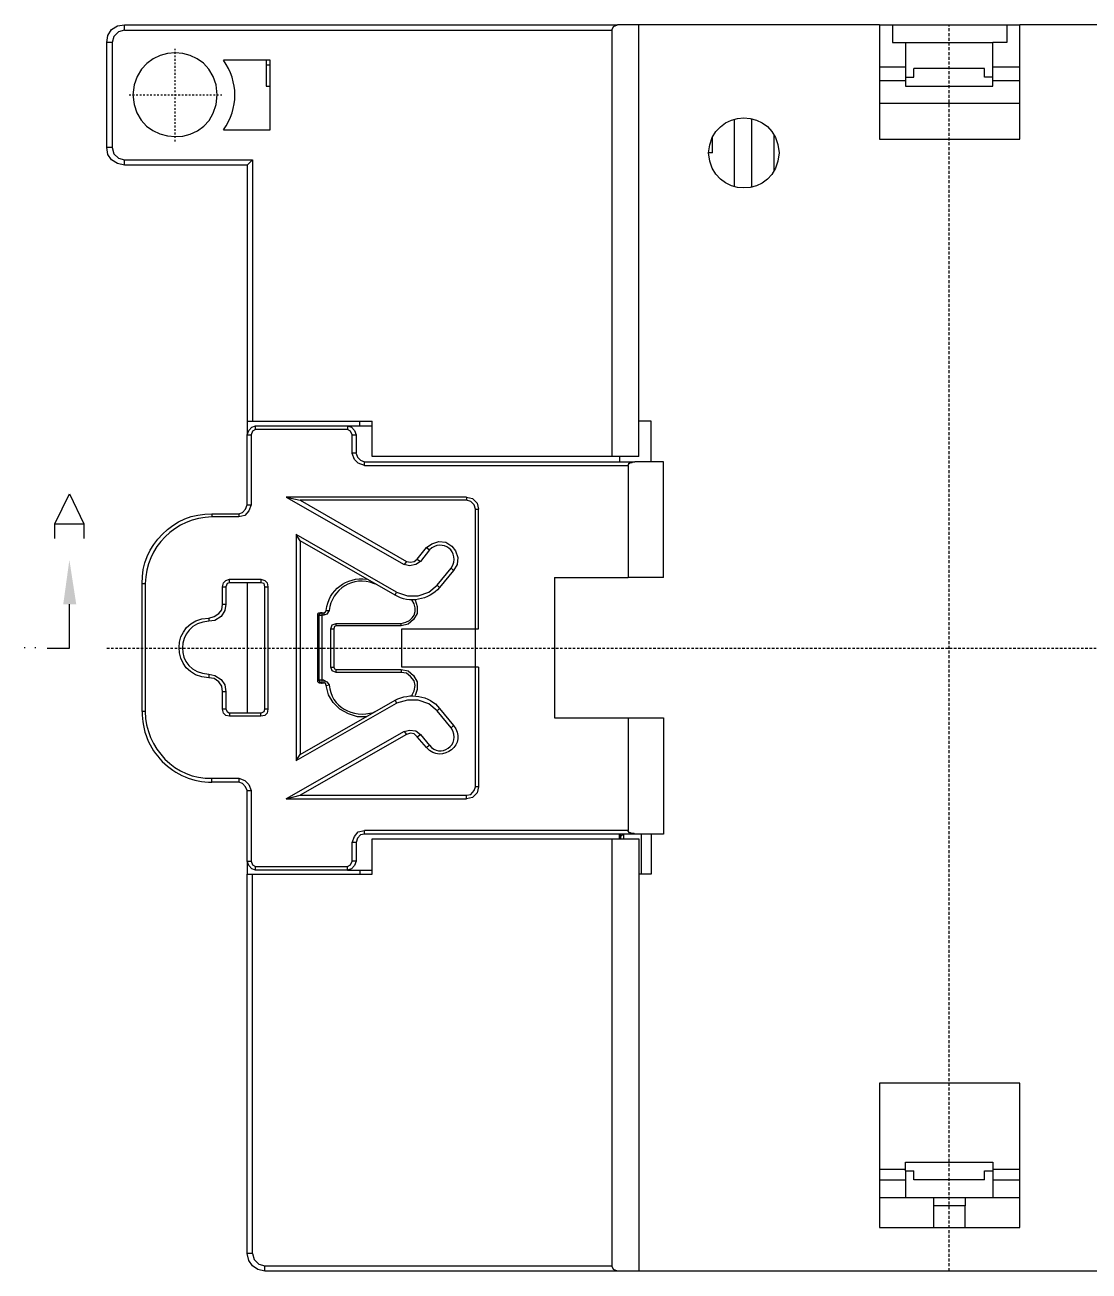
# Model space of a CAD drawing. Header units: millimetres. Extents: x 119 to 713, y -184 to 236.
# Drawn here: x 414 to 474.7, y 19.3 to 90.3 of the extents above; entities that cross this region are included whole.
import ezdxf

# ---------------------------------------------------------------- set-up
doc = ezdxf.new("R2010")
doc.units = ezdxf.units.MM
doc.linetypes.add('PDF_IMPORT', pattern=[1, 0.8, -0.2])
doc.layers.add('PDF_几何图形', color=7, linetype='Continuous', true_color=0x231f20)
doc.layers.add('PDF_实体填充', color=7, linetype='Continuous', true_color=0x231f20)

msp = doc.modelspace()

# ---------------------------------------------------------------- linework, layer by layer
at = {"layer": 'PDF_几何图形', "color": 7, "lineweight": -3}
for points in [[(418.712, 89.293), (418.756, 89.686), (418.974, 90.035), (419.323, 90.254), (419.716, 90.297)], [(419.716, 89.992), (419.716, 90.297)], [(419.716, 90.297), (447.796, 90.297)], [(447.491, 89.992), (447.578, 90.21), (447.796, 90.297)], [(449.019, 65.71), (449.019, 90.297), (447.796, 90.297)], [(462.732, 90.297), (449.019, 90.297)], [(462.732, 90.297), (462.732, 83.791), (470.724, 83.791), (470.724, 90.297)], [(462.732, 90.297), (463.474, 90.297)], [(463.474, 90.297), (463.474, 89.293), (464.217, 89.293)], [(463.474, 90.297), (469.981, 90.297)], [(469.981, 90.297), (469.981, 89.293), (469.195, 89.293)], [(469.981, 90.297), (470.724, 90.297)], [(484.523, 90.297), (470.724, 90.297)], [(419.716, 89.992), (419.367, 89.904), (419.105, 89.642), (419.018, 89.293)], [(419.716, 89.992), (447.491, 89.992), (447.491, 65.71)], [(419.018, 89.293), (418.712, 89.293)], [(418.712, 83.31), (418.712, 89.293)], [(419.018, 89.293), (419.018, 83.31)], [(464.217, 89.293), (469.195, 89.293)], [(464.217, 89.293), (464.217, 87.328)], [(469.195, 87.328), (469.195, 89.293)], [(428.014, 84.315), (428.014, 88.289), (425.35, 88.289)], [(427.795, 88.289), (427.795, 86.804), (428.014, 86.804)], [(427.795, 88.027), (428.014, 88.027)], [(464.217, 87.896), (462.732, 87.896)], [(468.715, 87.808), (464.697, 87.808)], [(464.697, 87.328), (464.697, 87.808)], [(469.195, 87.328), (468.715, 87.328), (468.715, 87.808)], [(470.724, 87.896), (469.195, 87.896)], [(464.217, 87.11), (462.732, 87.11)], [(464.217, 87.328), (464.697, 87.328)], [(464.217, 86.804), (469.195, 86.804), (469.195, 87.328)], [(464.217, 87.328), (464.217, 86.804)], [(470.724, 87.11), (469.195, 87.11)], [(462.732, 85.843), (470.724, 85.843)], [(454.478, 81.083), (454.478, 84.926)], [(455.439, 84.969), (455.439, 81.039)], [(425.35, 84.315), (428.014, 84.315)], [(453.212, 83.005), (453.212, 83.877)], [(456.705, 84.053), (456.705, 81.956)], [(419.018, 83.31), (418.712, 83.31)], [(419.716, 82.306), (419.323, 82.393), (418.974, 82.611), (418.756, 82.917), (418.712, 83.31)], [(419.018, 83.31), (419.105, 82.961), (419.367, 82.699), (419.716, 82.611)], [(427.009, 82.611), (427.009, 67.72)], [(453.212, 83.005), (452.993, 83.005)], [(426.704, 82.306), (426.704, 67.72), (427.009, 67.72)], [(426.704, 67.72), (426.704, 66.934)], [(427.009, 67.72), (433.823, 67.72)], [(433.124, 67.458), (433.124, 67.72)], [(447.491, 65.71), (433.823, 65.71), (433.823, 67.72)], [(449.718, 67.72), (449.019, 67.72)], [(449.718, 65.405), (449.718, 67.72)], [(426.704, 66.934), (426.791, 67.196), (426.966, 67.37), (427.184, 67.458)], [(426.704, 62.96), (426.704, 66.934), (426.922, 66.934)], [(427.184, 67.24), (427.009, 67.152), (426.922, 66.934)], [(426.922, 66.934), (426.922, 62.96)], [(427.184, 67.239), (427.184, 67.458), (432.424, 67.458), (432.424, 67.239)], [(432.424, 67.239), (427.184, 67.239)], [(432.424, 67.458), (433.823, 67.458)], [(432.424, 67.458), (432.643, 67.37), (432.817, 67.196), (432.905, 66.934)], [(432.686, 66.934), (432.599, 67.152), (432.424, 67.24)], [(432.686, 65.886), (432.686, 66.934)], [(432.686, 66.934), (432.905, 66.934), (432.905, 65.886), (432.686, 65.886)], [(433.385, 65.187), (433.037, 65.318), (432.817, 65.536), (432.686, 65.885)], [(432.905, 65.885), (432.992, 65.667), (433.167, 65.492), (433.385, 65.405)], [(433.385, 65.187), (433.385, 65.405), (448.801, 65.405)], [(449.019, 65.71), (447.491, 65.71)], [(447.928, 65.71), (447.928, 65.405)], [(448.408, 65.186), (448.408, 65.231), (448.451, 65.274), (448.451, 65.317), (448.495, 65.317), (448.539, 65.362), (448.627, 65.362), (448.67, 65.405), (448.801, 65.405)], [(450.417, 58.811), (450.417, 65.405), (448.801, 65.405)], [(433.385, 65.187), (448.409, 65.187), (448.409, 58.811)], [(415.742, 61.038), (415.742, 61.868), (416.572, 63.571), (417.402, 61.868), (417.402, 61.038)], [(439.193, 63.396), (428.931, 63.396), (435.656, 59.553)], [(428.931, 63.396), (429.717, 63.222), (435.787, 59.728)], [(439.193, 63.396), (439.193, 63.222), (429.717, 63.222)], [(439.193, 63.396), (439.543, 63.309), (439.805, 63.047), (439.892, 62.697)], [(439.717, 62.697), (439.63, 62.96), (439.455, 63.134), (439.193, 63.222)], [(426.922, 62.96), (426.791, 62.61), (426.573, 62.348), (426.223, 62.261)], [(426.223, 62.435), (426.442, 62.523), (426.616, 62.697), (426.704, 62.96)], [(426.704, 62.96), (426.922, 62.96)], [(439.717, 55.884), (439.892, 55.884), (439.892, 62.698)], [(439.717, 55.884), (439.717, 62.698), (439.892, 62.698)], [(415.742, 61.868), (417.402, 61.868)], [(424.696, 62.435), (424.696, 62.261)], [(424.696, 62.435), (426.223, 62.435)], [(426.223, 62.261), (424.696, 62.261)], [(426.223, 62.435), (426.223, 62.261)], [(435.219, 57.981), (429.499, 61.256), (429.499, 48.374), (435.219, 51.649)], [(435.132, 57.807), (429.717, 60.907), (429.499, 61.256)], [(429.717, 60.907), (429.717, 48.723)], [(436.399, 59.858), (436.923, 60.514), (437.098, 60.383)], [(437.098, 60.383), (436.573, 59.728)], [(436.922, 60.514), (437.228, 60.732), (437.621, 60.864), (438.014, 60.82), (438.364, 60.601), (438.583, 60.339), (438.713, 59.946), (438.669, 59.553), (438.451, 59.204)], [(435.787, 59.728), (435.656, 59.553)], [(436.573, 59.728), (436.311, 59.553), (435.962, 59.466), (435.656, 59.553)], [(435.787, 59.728), (436.006, 59.684), (436.224, 59.728), (436.399, 59.859)], [(436.399, 59.858), (436.573, 59.728)], [(437.534, 58.374), (438.32, 59.335)], [(438.32, 59.335), (438.451, 59.204), (437.665, 58.243), (437.534, 58.374)], [(425.306, 58.287), (425.35, 58.505), (425.482, 58.636), (425.699, 58.723)], [(425.306, 57.282), (425.306, 58.287)], [(425.306, 58.287), (425.482, 58.287), (425.482, 57.282)], [(425.699, 58.505), (425.568, 58.461), (425.482, 58.287)], [(426.704, 58.505), (426.704, 51.081)], [(427.49, 58.723), (427.708, 58.636), (427.839, 58.506), (427.883, 58.287)], [(427.708, 58.287), (427.665, 58.461), (427.49, 58.506)], [(444.216, 58.811), (444.216, 50.819), (448.409, 50.819), (448.409, 44.4), (433.385, 44.4)], [(433.909, 58.505), (433.909, 58.462)], [(434.084, 58.418), (433.909, 58.462)], [(435.219, 57.981), (435.831, 57.762), (436.442, 57.762), (437.054, 57.981), (437.534, 58.374)], [(444.216, 58.811), (448.409, 58.811)], [(450.417, 58.811), (448.409, 58.811)], [(435.132, 57.807), (435.219, 57.981)], [(436.267, 57.544), (436.399, 57.151), (436.399, 56.758), (436.18, 56.409), (435.874, 56.147), (435.481, 56.06)], [(416.572, 54.793), (416.572, 57.282)], [(424.52, 56.497), (424.826, 56.584), (425.088, 56.758), (425.262, 56.977), (425.306, 57.282)], [(425.482, 57.282), (425.437, 56.933), (425.219, 56.584), (424.869, 56.365), (424.52, 56.322)], [(425.306, 57.282), (425.482, 57.282)], [(431.071, 56.802), (431.158, 56.846), (431.202, 56.933)], [(431.376, 56.933), (431.246, 56.715), (431.071, 56.671)], [(431.202, 56.933), (431.376, 56.933)], [(424.52, 56.496), (424.52, 56.322)], [(430.721, 56.671), (430.721, 56.758), (430.766, 56.758), (430.766, 56.802), (430.853, 56.802)], [(430.721, 52.959), (430.721, 56.671), (430.809, 56.671)], [(430.983, 56.802), (430.896, 56.802), (430.853, 56.758), (430.853, 56.715), (430.809, 56.715), (430.809, 56.671)], [(430.809, 56.671), (430.983, 56.671)], [(430.809, 52.959), (430.809, 56.671)], [(430.852, 56.802), (430.983, 56.802)], [(431.071, 52.959), (430.983, 52.959), (430.983, 56.671)], [(431.464, 55.885), (431.551, 56.104), (431.769, 56.191)], [(435.481, 56.06), (431.769, 56.06), (431.769, 56.19), (435.481, 56.19)], [(435.481, 56.06), (435.481, 56.19)], [(431.464, 53.701), (431.464, 55.884)], [(431.464, 55.884), (431.639, 55.884), (431.639, 53.701)], [(431.769, 56.06), (431.682, 56.016), (431.639, 55.885)], [(435.525, 53.701), (435.525, 55.884), (439.717, 55.884)], [(439.892, 53.701), (439.717, 53.701), (439.717, 55.884)], [(414.039, 54.793), (414.039, 54.837)], [(414.651, 54.793), (414.651, 54.837)], [(415.306, 54.793), (416.572, 54.793)], [(424.52, 53.308), (424.52, 53.09)], [(424.52, 53.308), (424.869, 53.222), (425.219, 53.003), (425.437, 52.697), (425.482, 52.304)], [(431.464, 53.701), (431.639, 53.701)], [(431.769, 53.396), (431.551, 53.483), (431.464, 53.701)], [(431.639, 53.701), (431.682, 53.614), (431.769, 53.57)], [(435.481, 53.396), (431.769, 53.396), (431.769, 53.571), (435.481, 53.571)], [(435.481, 53.571), (435.481, 53.396)], [(435.481, 53.57), (435.874, 53.483), (436.18, 53.222), (436.399, 52.872), (436.399, 52.435), (436.267, 52.086)], [(436.093, 52.086), (436.224, 52.348), (436.267, 52.653), (436.224, 52.915), (436.006, 53.177), (435.787, 53.352), (435.481, 53.396)], [(439.717, 53.701), (435.525, 53.701)], [(439.717, 46.889), (439.717, 53.701)], [(439.892, 53.701), (439.892, 46.889)], [(425.306, 52.304), (425.262, 52.61), (425.088, 52.872), (424.826, 53.046), (424.52, 53.09)], [(430.721, 52.959), (430.809, 52.959)], [(430.853, 52.784), (430.809, 52.784), (430.809, 52.828), (430.766, 52.828), (430.721, 52.871), (430.721, 52.959)], [(430.983, 52.784), (430.983, 52.959), (430.809, 52.959)], [(430.809, 52.959), (430.809, 52.915), (430.853, 52.871), (430.853, 52.828), (430.896, 52.828), (430.94, 52.784), (430.983, 52.784)], [(430.983, 52.784), (430.852, 52.784)], [(431.071, 52.784), (430.983, 52.784)], [(431.071, 52.959), (431.071, 52.784)], [(431.071, 52.959), (431.246, 52.872), (431.376, 52.697)], [(431.202, 52.653), (431.158, 52.784), (431.071, 52.784)], [(431.202, 52.653), (431.376, 52.697)], [(433.516, 50.863), (432.992, 50.863), (432.468, 51.038), (431.988, 51.299), (431.595, 51.693), (431.333, 52.13), (431.202, 52.653)], [(425.306, 51.3), (425.306, 52.304)], [(425.482, 52.304), (425.306, 52.304)], [(425.482, 52.304), (425.482, 51.3), (425.306, 51.3)], [(425.699, 50.906), (425.482, 50.95), (425.35, 51.081), (425.306, 51.299)], [(425.482, 51.299), (425.568, 51.168), (425.699, 51.081)], [(427.883, 51.299), (427.839, 51.081), (427.708, 50.95), (427.49, 50.906)], [(427.49, 51.081), (427.665, 51.168), (427.708, 51.299)], [(429.499, 48.374), (429.717, 48.723), (435.132, 51.823)], [(434.084, 51.212), (433.909, 51.124)], [(435.132, 51.823), (435.219, 51.649)], [(437.534, 51.212), (437.054, 51.605), (436.442, 51.823), (435.831, 51.823), (435.219, 51.649)], [(437.665, 51.343), (437.534, 51.212)], [(438.32, 50.252), (437.534, 51.212)], [(437.665, 51.343), (438.451, 50.383)], [(427.49, 50.907), (427.49, 51.081), (425.699, 51.081), (425.699, 50.907)], [(427.49, 50.907), (425.699, 50.907)], [(448.409, 50.819), (450.417, 50.819)], [(450.417, 50.819), (450.417, 44.181), (448.801, 44.181)], [(435.656, 50.033), (428.931, 46.19), (439.193, 46.19)], [(435.656, 50.033), (435.787, 49.859), (429.717, 46.409)], [(435.656, 50.033), (435.962, 50.12), (436.311, 50.077), (436.573, 49.859)], [(436.399, 49.727), (436.224, 49.902), (436.006, 49.946), (435.787, 49.858)], [(436.399, 49.728), (436.573, 49.859)], [(437.098, 49.246), (436.923, 49.116), (436.399, 49.728)], [(436.573, 49.859), (437.098, 49.246)], [(438.451, 50.383), (438.32, 50.252)], [(426.223, 47.37), (426.573, 47.238), (426.791, 47.02), (426.922, 46.671)], [(426.704, 46.671), (426.616, 46.889), (426.442, 47.063), (426.223, 47.151)], [(439.892, 46.889), (439.805, 46.539), (439.543, 46.278), (439.193, 46.191)], [(439.193, 46.408), (439.455, 46.452), (439.63, 46.671), (439.717, 46.889)], [(439.892, 46.889), (439.717, 46.889)], [(426.704, 46.671), (426.922, 46.671)], [(426.704, 42.653), (426.704, 46.671)], [(426.922, 46.671), (426.922, 42.653)], [(428.931, 46.19), (429.717, 46.409), (439.193, 46.409)], [(439.193, 46.19), (439.193, 46.409)], [(432.686, 43.701), (432.818, 44.05), (433.036, 44.313), (433.385, 44.4)], [(433.385, 44.181), (433.167, 44.138), (432.992, 43.963), (432.905, 43.701)], [(448.801, 44.181), (433.385, 44.181), (433.385, 44.4)], [(447.928, 43.919), (447.928, 44.181)], [(447.971, 44.05), (447.971, 44.181), (447.928, 44.181)], [(448.146, 44.181), (447.971, 44.05), (447.971, 43.919)], [(448.146, 44.181), (448.146, 43.919)], [(448.801, 44.181), (448.757, 44.225), (448.627, 44.225), (448.539, 44.268), (448.495, 44.268), (448.408, 44.356), (448.408, 44.4)], [(449.15, 44.181), (449.15, 41.911)], [(449.718, 44.181), (449.718, 41.911)], [(427.009, 20.294), (427.009, 41.911), (433.823, 41.911), (433.823, 43.919), (447.491, 43.919), (447.491, 19.595)], [(432.686, 42.653), (432.686, 43.701)], [(432.905, 43.701), (432.686, 43.701)], [(432.905, 43.701), (432.905, 42.653), (432.686, 42.653)], [(447.491, 43.919), (449.019, 43.919), (449.019, 19.289), (447.796, 19.289)], [(426.704, 42.653), (426.922, 42.653)], [(426.704, 42.653), (426.704, 41.911)], [(427.184, 42.129), (426.966, 42.216), (426.791, 42.391), (426.704, 42.653)], [(426.922, 42.652), (427.009, 42.435), (427.184, 42.347)], [(432.905, 42.653), (432.817, 42.391), (432.643, 42.216), (432.424, 42.129)], [(432.424, 42.347), (432.599, 42.435), (432.686, 42.652)], [(427.009, 20.294), (426.704, 20.294), (426.704, 41.911), (427.009, 41.911)], [(427.184, 42.347), (432.424, 42.347)], [(427.184, 42.129), (427.184, 42.347)], [(432.424, 42.129), (427.184, 42.129)], [(432.424, 42.129), (432.424, 42.347)], [(432.424, 42.129), (433.823, 42.129)], [(433.124, 42.129), (433.124, 41.911)], [(449.718, 41.911), (449.019, 41.911)], [(462.732, 25.097), (464.217, 25.097)], [(464.217, 25.49), (469.195, 25.49), (469.195, 25.01)], [(464.217, 25.01), (464.217, 25.49)], [(464.217, 25.01), (464.697, 25.01)], [(464.217, 25.01), (464.217, 23.482), (469.195, 23.482)], [(468.715, 24.486), (464.697, 24.486), (464.697, 25.01)], [(468.715, 24.486), (468.715, 25.01), (469.195, 25.01), (469.195, 23.482)], [(469.195, 25.097), (470.724, 25.097)], [(462.732, 24.486), (464.217, 24.486)], [(469.195, 24.486), (470.724, 24.486)], [(462.732, 23.482), (464.217, 23.482)], [(467.623, 23.482), (467.623, 23.001), (465.832, 23.001), (465.832, 23.482)], [(469.195, 23.482), (470.724, 23.482)], [(465.832, 21.778), (465.832, 23.001)], [(467.623, 21.778), (467.623, 23.001)], [(427.708, 19.289), (427.315, 19.376), (427.009, 19.595), (426.791, 19.9), (426.704, 20.293)], [(427.009, 20.293), (427.097, 19.944), (427.359, 19.682), (427.708, 19.595)], [(427.708, 19.595), (447.491, 19.595)], [(447.796, 19.289), (427.708, 19.289), (427.708, 19.595)], [(447.796, 19.289), (447.578, 19.376), (447.491, 19.595)], [(484.523, 19.289), (449.019, 19.289)]]:
    msp.add_lwpolyline(points, dxfattribs=at)
at = {"layer": 'PDF_几何图形', "color": 7, "linetype": 'PDF_IMPORT', "lineweight": -3, "ltscale": 0.213333}
msp.add_lwpolyline([(466.706, 19.289), (466.706, 90.297)], dxfattribs=at)
at = {"layer": 'PDF_几何图形', "color": 7, "linetype": 'PDF_IMPORT', "lineweight": -3, "ltscale": 0.033333}
for points in [[(422.599, 83.659), (422.599, 88.943)], [(419.978, 86.323), (425.263, 86.323)]]:
    msp.add_lwpolyline(points, dxfattribs=at)
at = {"layer": 'PDF_几何图形', "color": 7, "lineweight": -3}
for points in [[(419.716, 82.611), (427.009, 82.611), (426.704, 82.306), (419.716, 82.306)], [(420.721, 51.169), (420.721, 58.462), (420.895, 58.462), (420.895, 51.169)], [(425.699, 58.505), (425.699, 58.724), (427.49, 58.724), (427.49, 58.505)], [(427.708, 51.3), (427.708, 58.288), (427.883, 58.288), (427.883, 51.3)], [(430.983, 56.671), (430.983, 56.803), (431.071, 56.803), (431.071, 56.671)], [(426.223, 47.369), (426.223, 47.15), (424.695, 47.15), (424.695, 47.369)], [(470.724, 21.778), (470.724, 29.988), (462.733, 29.988), (462.733, 21.778)]]:
    msp.add_lwpolyline(points, close=True, dxfattribs=at)
at = {"layer": 'PDF_几何图形', "color": 7, "linetype": 'PDF_IMPORT', "lineweight": -3, "ltscale": 0.176667}
msp.add_lwpolyline([(418.712, 54.793), (514.743, 54.793)], dxfattribs=at)
at = {"layer": 'PDF_几何图形', "color": 7, "lineweight": -3}
for centre, radius, start, end in [((424.763, 58.394), 3.868, 91.00962, 179.00136), ((424.688, 51.118), 3.967, 179.26637, 270.10746)]:
    msp.add_arc(centre, radius, start, end, dxfattribs=at)
for points in [[(425, 86.323), (424.877, 89.508), (420.325, 89.482), (420.197, 86.323)], [(425.35, 84.314), (426.219, 85.57), (426.219, 87.034), (425.35, 88.288)], [(420.197, 86.323), (420.278, 83.156), (424.914, 83.114), (425, 86.323)], [(452.993, 83.004), (453.153, 85.651), (456.862, 85.683), (457.011, 83.004)], [(457.011, 83.004), (456.862, 80.325), (453.153, 80.358), (452.993, 83.004)], [(420.721, 58.461), (420.66, 60.636), (422.52, 62.497), (424.695, 62.435)], [(438.32, 59.335), (438.944, 60.284), (437.773, 61.081), (437.098, 60.383)], [(433.909, 58.461), (432.765, 58.939), (431.504, 58.145), (431.376, 56.933)], [(431.202, 56.933), (431.346, 58.117), (432.349, 58.851), (433.516, 58.723)], [(437.665, 58.243), (437.066, 57.525), (435.935, 57.31), (435.132, 57.806)], [(435.481, 56.191), (436.232, 56.316), (436.484, 56.899), (436.093, 57.544)], [(424.52, 53.09), (422.219, 53.228), (422.286, 56.429), (424.52, 56.497)], [(424.52, 56.322), (422.528, 56.218), (422.484, 53.374), (424.52, 53.308)], [(431.376, 52.697), (431.475, 51.421), (432.733, 50.776), (433.909, 51.125)], [(435.132, 51.824), (435.955, 52.251), (437.093, 52.12), (437.665, 51.343)], [(420.895, 51.169), (420.906, 49.102), (422.618, 47.287), (424.695, 47.37)], [(438.451, 50.382), (439.343, 49.361), (437.789, 48.124), (436.922, 49.116)], [(437.098, 49.247), (437.63, 48.488), (438.978, 49.229), (438.32, 50.252)]]:
    msp.add_open_spline(points, degree=3, dxfattribs=at)
at = {"layer": 'PDF_实体填充', "color": 7, "lineweight": -3, "transparency": 33554559}
msp.add_solid([(416.223, 57.282), (416.572, 59.815), (416.965, 57.282)], dxfattribs=at)

doc.saveas('drawing.dxf')
